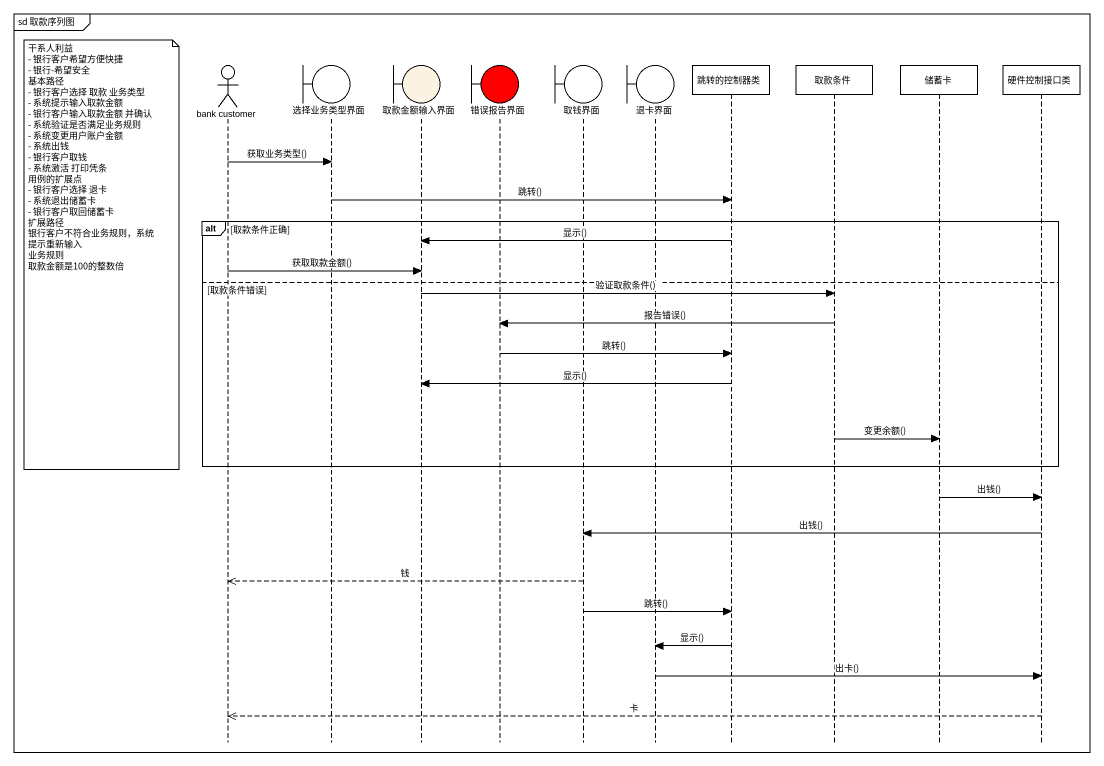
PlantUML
@startuml
mainframe sd 取款序列图
hide footbox
actor "bank customer" as bank_customer
boundary 选择业务类型界面
boundary 取款金额输入界面 #FCF2E3
boundary 错误报告界面 #FF0000
boundary 取钱界面
boundary 退卡界面
participant 跳转的控制器类
participant 取款条件
participant 储蓄卡
participant 硬件控制接口类

bank_customer -> 选择业务类型界面 : 获取业务类型()
选择业务类型界面 -> 跳转的控制器类 : 跳转()
alt 取款条件正确
  跳转的控制器类 -> 取款金额输入界面 : 显示()
  note left of bank_customer
    干系人利益
    - 银行客户希望方便快捷
    - 银行-希望安全
    基本路径
    - 银行客户选择 取款 业务类型
    - 系统提示输入取款金额
    - 银行客户输入取款金额 并确认
    - 系统验证是否满足业务规则
    - 系统变更用户账户金额
    - 系统出钱
    - 银行客户取钱
    - 系统激活 打印凭条 用例的扩展点
    - 银行客户选择 退卡
    - 系统退出储蓄卡
    - 银行客户取回储蓄卡
    扩展路径
    银行客户不符合业务规则，系统提示重新输入
    业务规则
    取款金额是100的整数倍
  end note
  bank_customer -> 取款金额输入界面 : 获取取款金额()
else 取款条件错误
  取款金额输入界面 -> 取款条件 : 验证取款条件()
  取款条件 -> 错误报告界面 : 报告错误()
  错误报告界面 -> 跳转的控制器类 : 跳转()
  跳转的控制器类 -> 取款金额输入界面 : 显示()
  取款条件 -> 储蓄卡 : 变更余额()
end
储蓄卡 -> 硬件控制接口类 : 出钱()
硬件控制接口类 -> 取钱界面 : 出钱()
取钱界面 -->> bank_customer : 钱
取钱界面 -> 跳转的控制器类 : 跳转()
跳转的控制器类 -> 退卡界面 : 显示()
退卡界面 -> 硬件控制接口类 : 出卡()
硬件控制接口类 -->> bank_customer : 卡
@enduml
